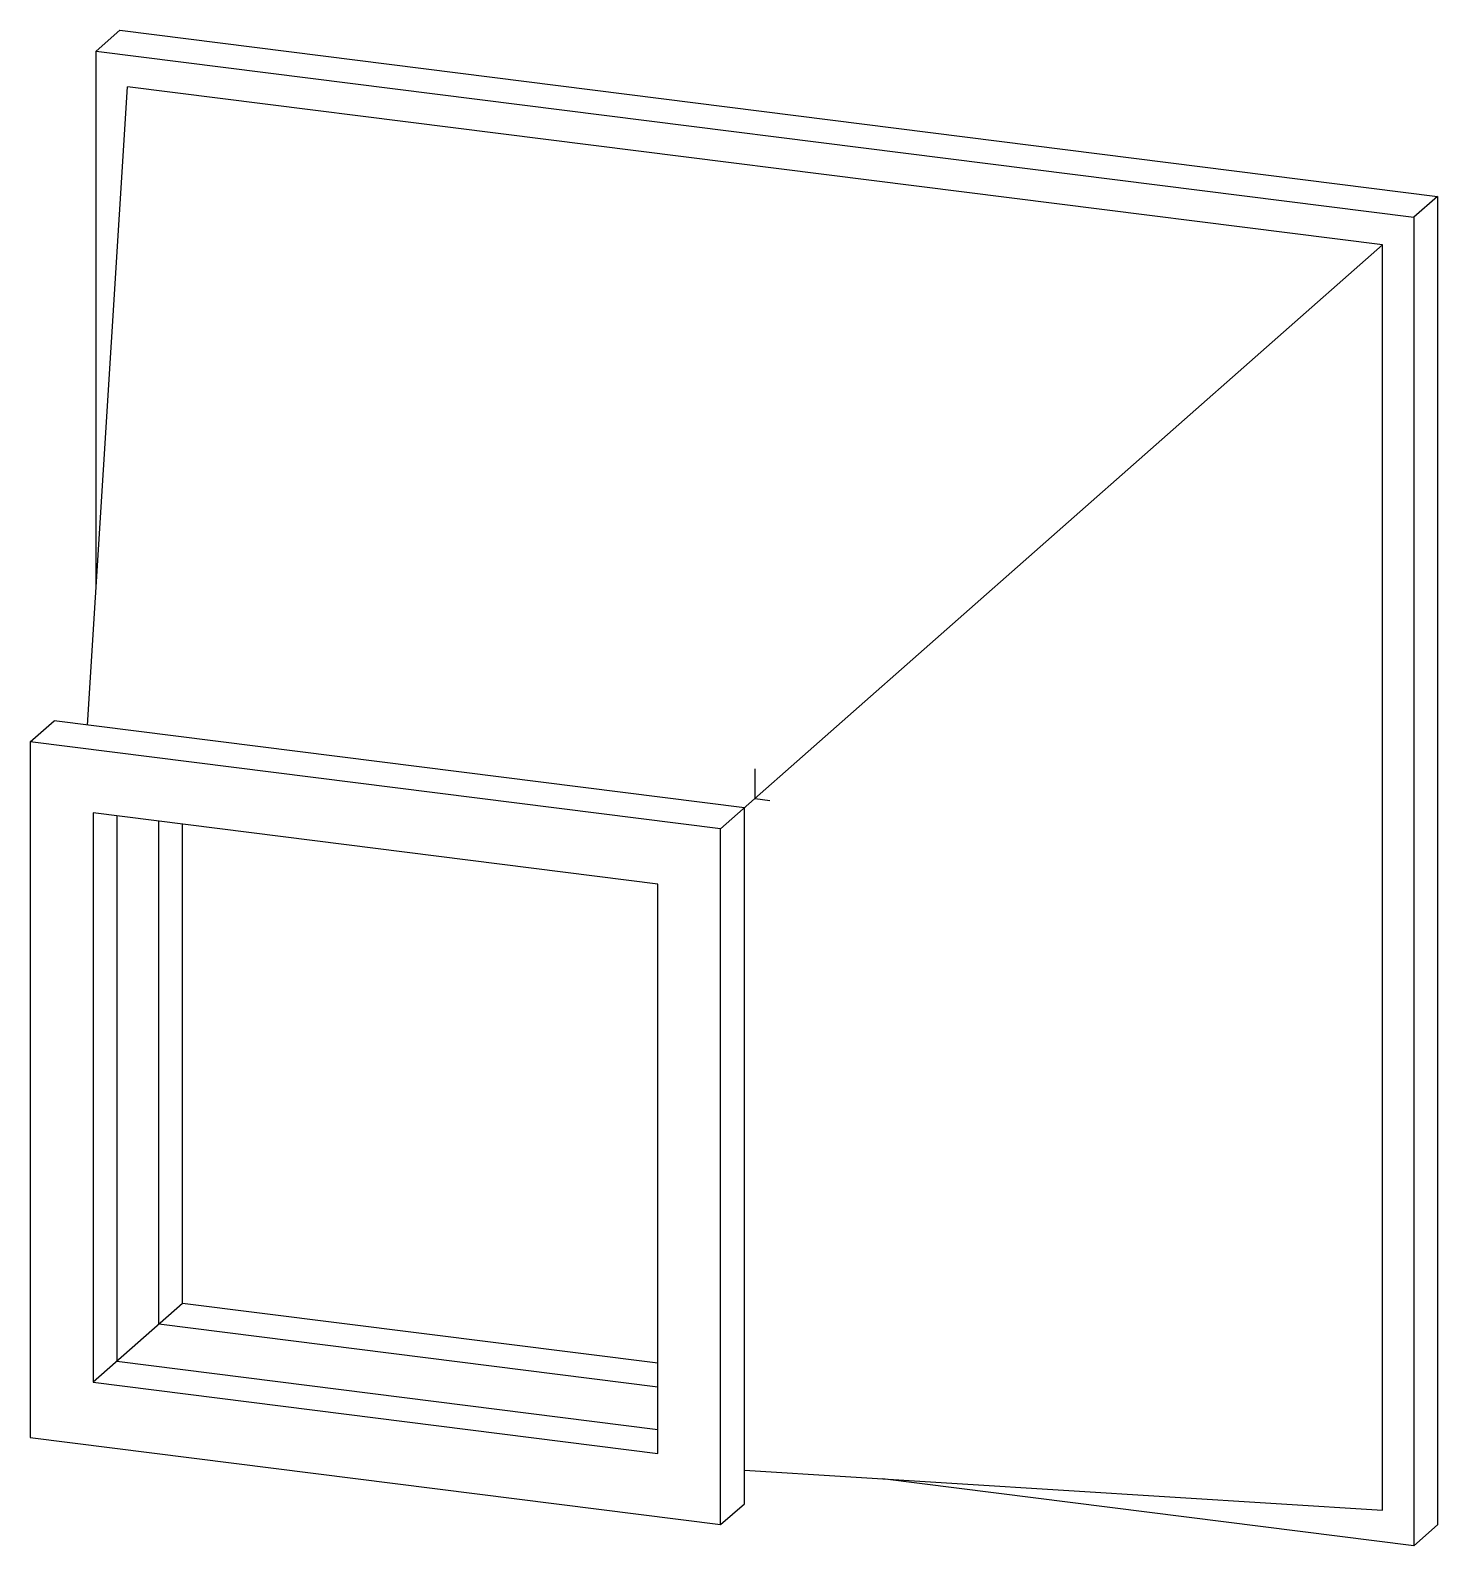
# Paper-space layout '_Dimetric' of a CAD drawing. Header units: inches. Extents: x -10.8 to 10.2, y -11.1 to 11.4.
import ezdxf

# ---------------------------------------------------------------- set-up
doc = ezdxf.new("R2010")
doc.units = ezdxf.units.IN
doc.header["$MEASUREMENT"] = 0
doc.header["$PDSIZE"] = -1

psp = doc.layouts.new('_Dimetric')

# ---------------------------------------------------------------- linework, layer by layer
at = {"color": 7, "linetype": 'Continuous', "lineweight": 25}
for p, q in [((-9.468, 11.449), (-9.822, 11.137)), ((-9.468, 11.449), (10.175, 8.974)), ((-9.822, 3.153), (-9.822, 11.137)), ((-9.822, 11.137), (9.822, 8.662)), ((-9.951, 1.094), (-9.354, 10.607)), ((9.354, 8.25), (-9.354, 10.607)), ((10.175, 8.974), (9.822, 8.662)), ((10.175, 8.974), (10.175, -10.825)), ((9.822, 8.662), (9.822, -11.137)), ((-0.512, -0.452), (9.354, 8.25)), ((9.354, -10.607), (9.354, 8.25)), ((-10.802, 0.845), (-10.448, 1.157)), ((-0.159, -0.14), (-10.448, 1.157)), ((-10.802, 0.845), (-10.802, -9.526)), ((-0.512, -0.452), (-10.802, 0.845)), ((-9.866, -0.216), (-9.866, -8.701)), ((-1.447, -1.277), (-9.866, -0.216)), ((-0.159, -10.511), (-0.159, -0.14)), ((-9.513, -0.26), (-9.513, -8.389)), ((-8.886, -7.837), (-8.886, -0.339)), ((-8.533, -7.525), (-8.533, -0.384)), ((-0.512, -10.823), (-0.512, -0.452)), ((-1.447, -9.762), (-1.447, -1.277)), ((-8.533, -7.525), (-9.866, -8.701)), ((-1.447, -8.418), (-8.533, -7.525)), ((-1.447, -8.774), (-8.886, -7.837)), ((-9.513, -8.389), (-1.447, -9.405)), ((-9.866, -8.701), (-1.447, -9.762)), ((-10.802, -9.526), (-0.512, -10.823)), ((-0.159, -10.01), (9.354, -10.607)), ((9.822, -11.137), (1.9, -10.139)), ((-0.512, -10.823), (-0.159, -10.511)), ((10.175, -10.825), (9.822, -11.137))]:
    psp.add_line(p, q, dxfattribs=at)
at = {"color": 7, "linetype": 'Continuous'}
for q in [(0, 0.443), (0.22, -0.028)]:
    psp.add_line((0, 0), q, dxfattribs=at)
psp.add_point((0, 0), dxfattribs=at)

doc.saveas('drawing.dxf')
